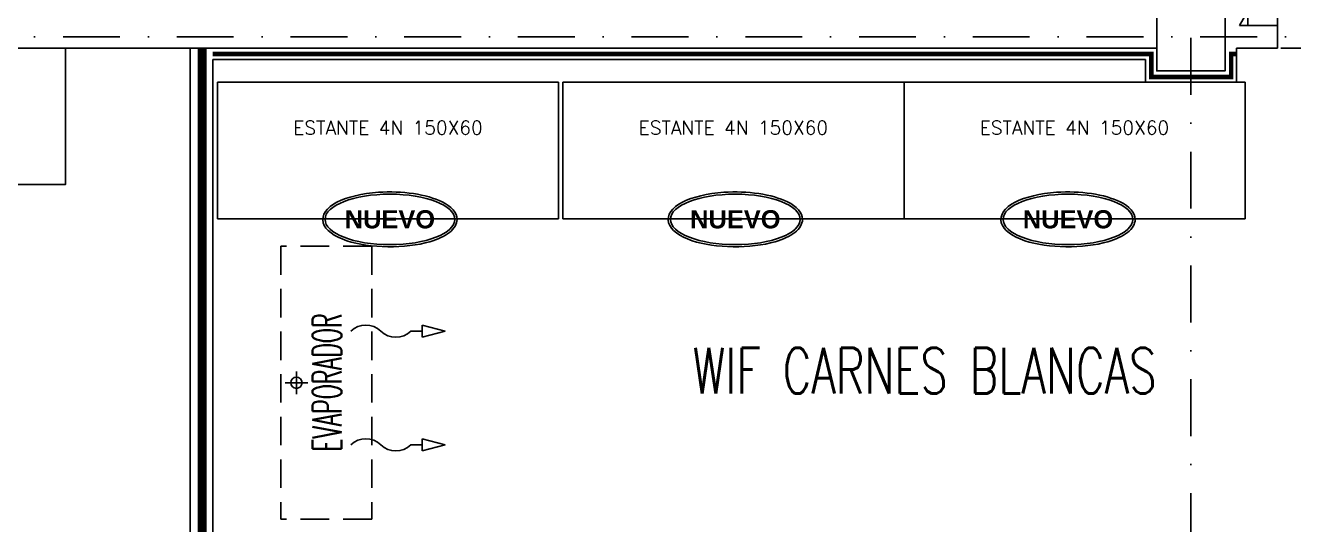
# Model space of a CAD drawing. Header units: millimetres. Extents: x 340 to 1003762, y 22 to 362022.
# Drawn here: x 615095 to 620672, y 288913 to 291107 of the extents above; entities that cross this region are included whole.
import ezdxf
from ezdxf.enums import TextEntityAlignment as Align

# ---------------------------------------------------------------- set-up
doc = ezdxf.new("R2010")
doc.units = ezdxf.units.MM
for name, pattern in [('LSBB_P_002 - PLANTA 1° NIVEL SALA DE VENTAS$0$000_ALTILLO PROPUESTA$0$HIDDEN', [0.375, 0.25, -0.125]), ('LSBB_P_002 - PLANTA 1° NIVEL SALA DE VENTAS$0$CONTINUOS', [0]), ('LSBB_P_002 - PLANTA 1° NIVEL SALA DE VENTAS$0$DASHDOT2', [0.5, 0.25, -0.125, 0, -0.125]), ('LSBB_P_002 - PLANTA 1° NIVEL SALA DE VENTAS$0$DASHED', [0.75, 0.5, -0.25]), ('LSBB_P_002 - PLANTA 1° NIVEL SALA DE VENTAS$0$HIDDEN', [0.375, 0.25, -0.125])]:
    doc.linetypes.add(name, pattern=pattern)
for name, color, linetype in [('A-DEMOLICION SV', 40, 'Continuous'), ('LSBB_P_002 - PLANTA 1° NIVEL SALA DE VENTAS$0$A-ACTIVOS NUEVOS', 20, 'Continuous'), ('LSBB_P_002 - PLANTA 1° NIVEL SALA DE VENTAS$0$A-DEMOLICIONES', 30, 'LSBB_P_002 - PLANTA 1° NIVEL SALA DE VENTAS$0$DASHED'), ('LSBB_P_002 - PLANTA 1° NIVEL SALA DE VENTAS$0$A-Equipamiento acero inox', 8, 'Continuous'), ('LSBB_P_002 - PLANTA 1° NIVEL SALA DE VENTAS$0$A-EVAPORADOR', 8, 'Continuous'), ('LSBB_P_002 - PLANTA 1° NIVEL SALA DE VENTAS$0$A-MOBILIARIO', 8, 'Continuous'), ('LSBB_P_002 - PLANTA 1° NIVEL SALA DE VENTAS$0$A-Muebles', 8, 'Continuous'), ('LSBB_P_002 - PLANTA 1° NIVEL SALA DE VENTAS$0$A-PANEL CAMARA NUEVO', 10, 'LSBB_P_002 - PLANTA 1° NIVEL SALA DE VENTAS$0$CONTINUOS'), ('LSBB_P_002 - PLANTA 1° NIVEL SALA DE VENTAS$0$A-PUERTAS NUEVAS', 10, 'Continuous'), ('LSBB_P_002 - PLANTA 1° NIVEL SALA DE VENTAS$0$A-SE CONSTRUYE RELLENO', 10, 'LSBB_P_002 - PLANTA 1° NIVEL SALA DE VENTAS$0$CONTINUOS'), ('LSBB_P_002 - PLANTA 1° NIVEL SALA DE VENTAS$0$A-Textos', 2, 'Continuous'), ('LSBB_P_002 - PLANTA 1° NIVEL SALA DE VENTAS$0$E-TABIQUE-CAMARA', 1, 'Continuous'), ('LSBB_P_002 - PLANTA 1° NIVEL SALA DE VENTAS$0$EJES', 8, 'LSBB_P_002 - PLANTA 1° NIVEL SALA DE VENTAS$0$DASHDOT2'), ('LSBB_P_002 - PLANTA 1° NIVEL SALA DE VENTAS$0$ESTRUCTURA', 5, 'Continuous')]:
    doc.layers.add(name, color=color, linetype=linetype)
doc.styles.add('LSBB_P_002 - PLANTA 1° NIVEL SALA DE VENTAS$0$ARIAL', font='')
doc.styles.add('LSBB_P_002 - PLANTA 1° NIVEL SALA DE VENTAS$0$ROMANS', font='romans')
doc.styles.add('LSBB_P_002 - PLANTA 1° NIVEL SALA DE VENTAS$0$ROMANS20', font='ROMANS8.SHX', dxfattribs={"width": 0.9, "height": 2})
doc.styles.get('LSBB_P_002 - PLANTA 1° NIVEL SALA DE VENTAS$0$ARIAL').set_extended_font_data('Arial', bold=True)

# ---------------------------------------------------------------- blocks, each defined once
blk = doc.blocks.new('LSBB_P_002 - PLANTA 1° NIVEL SALA DE VENTAS$0$A$C529333AF')
at = {"layer": 'LSBB_P_002 - PLANTA 1° NIVEL SALA DE VENTAS$0$A-ACTIVOS NUEVOS', "extrusion": (0, 0, -1)}
blk.add_ellipse((0, 0), major_axis=(0.2855, 0), ratio=0.388575, dxfattribs=at)
at = {"layer": 'LSBB_P_002 - PLANTA 1° NIVEL SALA DE VENTAS$0$A-ACTIVOS NUEVOS'}
blk.add_open_spline([(0.2955, 0), (0.2955, -0.021), (0.2828, -0.0409), (0.2407, -0.0737), (0.2108, -0.0875), (0.0693, -0.1291), (-0.0893, -0.1272), (-0.2453, -0.0748), (-0.2842, -0.048), (-0.3027, 0.019), (-0.2777, 0.0523), (-0.188, 0.0987), (-0.1218, 0.1143), (0.0524, 0.1263), (0.163, 0.1102), (0.2698, 0.0572), (0.2955, 0.0303), (0.2955, 0)], degree=3, knots=[0, 0, 0, 0, 0.461791, 0.461791, 0.923583, 0.923583, 2.283227, 2.283227, 3.034626, 3.034626, 3.786024, 3.786024, 4.537423, 4.537423, 5.618495, 5.618495, 6.283185, 6.283185, 6.283185, 6.283185], dxfattribs=at)
at = {"layer": 'LSBB_P_002 - PLANTA 1° NIVEL SALA DE VENTAS$0$A-ACTIVOS NUEVOS', "insert": (0, 0), "char_height": 0.08, "attachment_point": 5, "style": 'LSBB_P_002 - PLANTA 1° NIVEL SALA DE VENTAS$0$ARIAL'}
blk.add_mtext_dynamic_manual_height_columns('NUEVO', width=0.536552, gutter_width=0.7, heights=[0], dxfattribs=at)
blk = doc.blocks.new('LSBB_P_002 - PLANTA 1° NIVEL SALA DE VENTAS$0$1301_plate_1$0$PLANTA$0$A$C5A5E64FF')
at = {"color": 0}
for p, q in [((0, 0, 0), (0, 60, 0)), ((0, 60, 0), (150, 60, 0)), ((150, 60, 0), (150, 0, 0)), ((150, 0, 0), (150, 60, 0)), ((150, 0, 0), (0, 0, 0))]:
    blk.add_line(p, q, dxfattribs=at)
blk = doc.blocks.new('LSBB_P_002 - PLANTA 1° NIVEL SALA DE VENTAS$0$EVC5-302-22')
at = {"linetype": 'LSBB_P_002 - PLANTA 1° NIVEL SALA DE VENTAS$0$HIDDEN', "ltscale": 0.5}
for p, q in [((2.3, -0.1), (1.1, -0.1)), ((1.1, -0.5), (1.1, -0.1)), ((2.3, -0.5), (2.3, -0.1)), ((2.3, -0.5), (1.1, -0.5))]:
    blk.add_line(p, q, dxfattribs=at)
for p, q in [((1.7, -0.2188), (1.7, -0.1188)), ((1.75, -0.1688), (1.65, -0.1688)), ((1.7, -0.1688), (1.74, -0.1688)), ((1.4001, -0.7226), (1.4537, -0.7226)), ((1.4269, -0.8226), (1.4001, -0.7226)), ((1.4269, -0.7226), (1.4269, -0.6726)), ((1.4269, -0.8226), (1.4537, -0.7226)), ((1.9537, -0.7226), (1.9001, -0.7226)), ((1.9269, -0.8226), (1.9001, -0.7226)), ((1.9269, -0.7226), (1.9269, -0.6726)), ((1.9269, -0.8226), (1.9537, -0.7226))]:
    blk.add_line(p, q)
blk.add_circle((1.7, -0.1688), 0.025)
for centre, start, end in [((1.3584, -0.4738), 315.9581, 44.0419), ((1.8584, -0.4738), 315.9581, 44.0419), ((1.4954, -0.6063), 135.9581, 224.0419), ((1.9954, -0.6063), 135.9581, 224.0419)]:
    blk.add_arc(centre, 0.0953, start, end)
at = {"style": 'LSBB_P_002 - PLANTA 1° NIVEL SALA DE VENTAS$0$ROMANS20', "width": 0.55}
blk.add_text('EVAPORADOR', height=0.128, dxfattribs=at).set_placement((1.7009, -0.3034), align=Align.MIDDLE)
blk = doc.blocks.new('LSBB_P_002 - PLANTA 1° NIVEL SALA DE VENTAS$0$A$C51DB38BC')
at = {"ltscale": 10}
h = blk.add_hatch(color=256, dxfattribs=at)
h.paths.add_polyline_path([(0.5012, 0.623), (0.507, 0.6276), (0.5086, 0.6235)])
h.paths.add_polyline_path([(0.5616, 0.6673), (0.5592, 0.6602), (0.5556, 0.6628)])
for p, q in [((0.3011, 0.9458), (0.3577, 1.0023)), ((0.3577, 1.0023), (1.0507, 0.3094)), ((0.2908, 0.9323), (0.2908, 0.9323)), ((0.2909, 0.9318), (0.3579, 0.8648)), ((0.3042, 0.931), (0.2916, 0.9329)), ((0.3006, 0.9452), (0.2946, 0.9392)), ((0.2946, 0.9382), (0.2971, 0.9357)), ((0.3004, 0.9429), (0.2962, 0.9387)), ((0.2962, 0.9387), (0.2981, 0.9368)), ((0.2999, 0.9395), (0.2974, 0.9383)), ((0.2981, 0.9357), (0.2981, 0.9357)), ((0.2987, 0.9299), (0.3031, 0.9252)), ((0.3098, 0.9296), (0.2999, 0.9395)), ((0.3011, 0.9458), (0.9941, 0.2528)), ((0.3011, 0.9458), (0.9941, 0.2528)), ((0.3011, 0.9458), (0.9941, 0.2528)), ((0.3017, 0.9442), (0.3011, 0.9437)), ((0.3017, 0.9442), (0.3015, 0.944)), ((0.3017, 0.9452), (0.3017, 0.9452)), ((0.3031, 0.9252), (0.3607, 0.8676)), ((0.3048, 0.8841), (0.3144, 0.8938)), ((0.3059, 0.9279), (0.3059, 0.9279)), ((0.3084, 0.9244), (0.3059, 0.9269)), ((0.3059, 0.9269), (0.3629, 0.8698)), ((0.3089, 0.926), (0.307, 0.9279)), ((0.3086, 0.9271), (0.3098, 0.9296)), ((0.3131, 0.9302), (0.3089, 0.926)), ((0.3154, 0.9304), (0.3094, 0.9244)), ((0.3117, 0.8998), (0.3523, 0.8592)), ((0.3144, 0.9315), (0.3139, 0.9309)), ((0.3144, 0.8938), (0.3507, 0.8575)), ((0.3154, 0.9315), (0.3154, 0.9315)), ((0.3004, 0.8885), (0.3129, 0.876)), ((0.3129, 0.876), (0.341, 0.8479)), ((0.341, 0.8479), (0.37, 0.8769)), ((0.341, 0.8479), (0.3913, 0.7976)), ((0.37, 0.8769), (0.4203, 0.8266)), ((0.3872, 0.7996), (0.4392, 0.7279)), ((0.3913, 0.7976), (0.4203, 0.8266)), ((0.401, 0.8072), (0.4518, 0.7371)), ((0.4026, 0.8089), (0.9481, 0.2634)), ((0.9801, 0.2426), (0.4082, 0.8145)), ((0.9735, 0.2548), (0.411, 0.8173)), ((0.9752, 0.2576), (0.4133, 0.8195)), ((0.4534, 0.7383), (0.4375, 0.7268)), ((0.4375, 0.7268), (0.4924, 0.6511)), ((0.4534, 0.7383), (0.5082, 0.6626)), ((0.5082, 0.6626), (0.4924, 0.6511)), ((1.0507, 0.3094), (0.9941, 0.2528)), ((-0.0535, 0.205), (-0.0535, 0.2691)), ((-0.0535, 0.2691), (-0.0143, 0.2691)), ((-0.0143, 0.2691), (-0.0143, 0.248)), ((-0.0143, 0.248), (-0.0067, 0.248)), ((-0.0067, 0.248), (-0.0067, 0.205)), ((0.9787, 0.2671), (0.9727, 0.2611)), ((0.9727, 0.2601), (0.9752, 0.2576)), ((0.9782, 0.2503), (0.9735, 0.2548)), ((0.9785, 0.2648), (0.9743, 0.2606)), ((0.9743, 0.2606), (0.9762, 0.2586)), ((0.9754, 0.2603), (0.9779, 0.2615)), ((0.9762, 0.2576), (0.9762, 0.2576)), ((0.9779, 0.2615), (0.9878, 0.2516)), ((0.9798, 0.2661), (0.9792, 0.2655)), ((0.9793, 0.2559), (0.9813, 0.2433)), ((0.9798, 0.2671), (0.9798, 0.2671)), ((0.9806, 0.2425), (0.9806, 0.2425)), ((0.984, 0.2498), (0.984, 0.2498)), ((0.9865, 0.2463), (0.984, 0.2487)), ((1.0124, 0.2711), (0.9849, 0.2436)), ((0.9919, 0.2365), (0.9849, 0.2436)), ((0.987, 0.2479), (0.9851, 0.2498)), ((0.9878, 0.2516), (0.9866, 0.2491)), ((0.9913, 0.2521), (0.987, 0.2479)), ((0.9936, 0.2523), (0.9876, 0.2463)), ((1.0195, 0.2641), (0.9919, 0.2365)), ((0.9919, 0.2365), (1.0057, 0.2227)), ((0.9925, 0.2533), (0.992, 0.2528)), ((0.9925, 0.2533), (0.9923, 0.2532)), ((0.9936, 0.2533), (0.9936, 0.2533)), ((1, 0.2284), (1, 0.215)), ((1.0195, 0.2641), (1.0124, 0.2711)), ((1.0333, 0.2503), (1.0195, 0.2641)), ((1.039, 0.215), (1.039, 0.2345)), ((-0.078, 0.205), (-0.088, 0.14)), ((0.05, 0.205), (-0.078, 0.205)), ((0.05, 0.14), (0.05, 0.205)), ((0.95, 0.205), (1.078, 0.205)), ((0.95, 0.14), (0.95, 0.205)), ((1, 0.215), (1, 0.205)), ((1, 0.215), (1.039, 0.215)), ((1, 0.215), (1.039, 0.215)), ((1, 0.205), (1.039, 0.205)), ((1, 0.205), (1.039, 0.205)), ((1.039, 0.205), (1.039, 0.215)), ((1.078, 0.205), (1.117, 0.14)), ((0.05, 0.14), (-0.088, 0.14)), ((1.117, 0.14), (0.95, 0.14))]:
    blk.add_line(p, q)
for p, q in [((0.5012, 0.623), (0.507, 0.6276)), ((0.5012, 0.623), (0.5086, 0.6235)), ((0.5086, 0.6235), (0.507, 0.6276)), ((0.5616, 0.6673), (0.5556, 0.6628)), ((0.5592, 0.6602), (0.5556, 0.6628)), ((0.5616, 0.6673), (0.5592, 0.6602))]:
    blk.add_line(p, q, dxfattribs=at)
at = {"color": 8, "linetype": 'LSBB_P_002 - PLANTA 1° NIVEL SALA DE VENTAS$0$HIDDEN', "ltscale": 0.5, "elevation": 0}
blk.add_lwpolyline([(1.0931, 1.246), (1.0931, 0.266), (1.0131, 0.266), (1.0131, 1.246)], close=True, dxfattribs=at)
at = {"color": 8, "linetype": 'LSBB_P_002 - PLANTA 1° NIVEL SALA DE VENTAS$0$HIDDEN', "ltscale": 0.5}
blk.add_arc((1.0208, 0.2317), 1.0139, 90.4384, 175.5689, dxfattribs=at)
for centre, radius, start, end in [((0.2915, 0.9322), 0.00075, 80, 170.6608), ((0.2915, 0.9322), 0.00075, 170.6608, 260), ((0.2951, 0.9387), 0.00075, 135, 225), ((0.2976, 0.9362), 0.00075, 225, 315), ((0.2975, 0.938), 0.00025, 116.5651, 225), ((0.2976, 0.9362), 0.00075, 315, 45), ((0.3011, 0.9447), 0.00075, 45, 135), ((0.3011, 0.9447), 0.00075, 315, 45), ((0.3064, 0.9274), 0.00075, 135, 225), ((0.3064, 0.9274), 0.00075, 45, 135), ((0.3083, 0.9272), 0.00025, 225, 333.4349), ((0.3089, 0.9249), 0.00075, 225, 315), ((0.3149, 0.9309), 0.00075, 45, 135), ((0.3149, 0.9309), 0.00075, 315, 45), ((0.9732, 0.2606), 0.00075, 135, 225), ((0.9757, 0.2581), 0.00075, 225, 315), ((0.9757, 0.2581), 0.00075, 315, 45), ((0.9792, 0.2666), 0.00075, 45, 135), ((0.9792, 0.2666), 0.00075, 315, 45), ((0.9805, 0.2432), 0.00075, 190, 279.3392), ((0.9805, 0.2432), 0.00075, 279.3392, 10), ((0.9845, 0.2493), 0.00075, 135, 225), ((0.9845, 0.2493), 0.00075, 45, 135), ((0.987, 0.2468), 0.00075, 225, 315), ((0.993, 0.2528), 0.00075, 45, 135), ((0.993, 0.2528), 0.00075, 315, 45), ((1.0195, 0.2365), 0.0195, 225, 45), ((1.0195, 0.2345), 0.0195, 0, 2.9395), ((0.0476, 0.189), 0.0201, 276.9727, 0)]:
    blk.add_arc(centre, radius, start, end)
at = {"ltscale": 10}
blk.add_arc((0.4674, 0.7325), 0.1146, 290.711, 321.7284, dxfattribs=at)
for points in [[(0.3131, 0.9302), (0.3128, 0.9305), (0.3124, 0.9308), (0.3111, 0.9317), (0.3103, 0.9323), (0.3086, 0.9336), (0.3078, 0.9342), (0.3065, 0.9355), (0.3059, 0.9361), (0.3047, 0.9373), (0.3042, 0.9379), (0.3027, 0.9398), (0.3017, 0.9411), (0.3006, 0.9426), (0.3005, 0.9428), (0.3004, 0.9429)], [(0.9785, 0.2648), (0.9788, 0.2644), (0.9791, 0.2641), (0.98, 0.2628), (0.9806, 0.262), (0.9819, 0.2603), (0.9826, 0.2595), (0.9838, 0.2581), (0.9844, 0.2575), (0.9856, 0.2564), (0.9862, 0.2559), (0.9881, 0.2543), (0.9895, 0.2534), (0.9909, 0.2523), (0.9911, 0.2522), (0.9913, 0.2521)]]:
    blk.add_open_spline(points, degree=3, knots=[0.165357, 0.165357, 0.165357, 0.165357, 1.560415, 1.560415, 4.681244, 4.681244, 7.739395, 7.739395, 10.144269, 10.144269, 12.549143, 12.549143, 17.358892, 17.358892, 17.945413, 17.945413, 17.945413, 17.945413])
for points in [[(0.3139, 0.9309), (0.3068, 0.9366), (0.3011, 0.9437)], [(0.9792, 0.2655), (0.9849, 0.2585), (0.992, 0.2528)]]:
    blk.add_spline(points, degree=3)
blk = doc.blocks.new('LSBB_P_002 - PLANTA 1° NIVEL SALA DE VENTAS$0$DEMOL')
at = {"layer": 'LSBB_P_002 - PLANTA 1° NIVEL SALA DE VENTAS$0$A-DEMOLICIONES', "linetype": 'LSBB_P_002 - PLANTA 1° NIVEL SALA DE VENTAS$0$000_ALTILLO PROPUESTA$0$HIDDEN', "ltscale": 0.8}
for p in [(1043.6895, 305.4156), (1043.6895, 305.1156), (1046.1351, 305.1156)]:
    blk.add_line(p, (1043.6895, 305.1156), dxfattribs=at)
blk = doc.blocks.new('LSBB_P_002 - PLANTA 1° NIVEL SALA DE VENTAS$0$ESTANTE 4N 150X80')
for p, q in [((0, 0, 0), (0, 60, 0)), ((0, 60, 0), (150, 60, 0)), ((150, 60, 0), (150, 0, 0)), ((150, 0, 0), (150, 60, 0)), ((150, 0, 0), (0, 0, 0))]:
    blk.add_line(p, q)
at = {"layer": 'LSBB_P_002 - PLANTA 1° NIVEL SALA DE VENTAS$0$A-MOBILIARIO', "ltscale": 0.25, "insert": (74.95, 40.02), "char_height": 6, "width": 114.6377, "attachment_point": 5, "style": 'LSBB_P_002 - PLANTA 1° NIVEL SALA DE VENTAS$0$ROMANS'}
blk.add_mtext('\\A1;ESTANTE 4N 150X60', dxfattribs=at)
blk = doc.blocks.new('LSBB_P_002 - PLANTA 1° NIVEL SALA DE VENTAS', base_point=(223.5696, 14.2202))
at = {"layer": 'LSBB_P_002 - PLANTA 1° NIVEL SALA DE VENTAS$0$A-Equipamiento acero inox'}
blk.add_lwpolyline([(837.0895, 304.5156), (838.4895, 304.5156), (838.4895, 305.1156), (837.0895, 305.1156)], close=True, dxfattribs=at)
at = {"layer": 'LSBB_P_002 - PLANTA 1° NIVEL SALA DE VENTAS$0$A-PANEL CAMARA NUEVO'}
for points in [[(843.8196, 305.2156), (843.7702, 305.2156)], [(843.8196, 305.2156), (843.8196, 305.1156)], [(839.0387, 305.1156), (839.0387, 302.1373), (839.0387, 302.1373), (839.0387, 302.1373)], [(839.0387, 305.1156), (843.2395, 305.1156)], [(839.1387, 305.0656), (839.1387, 305.0656), (843.2395, 305.0656), (843.2395, 305.0656), (843.2395, 305.0156), (843.2395, 304.9656), (843.5895, 304.9656), (843.6395, 304.9656), (843.6395, 305.1156), (843.6395, 305.1156)], [(843.7702, 305.1156), (843.6395, 305.1156)], [(843.7702, 305.1156), (843.7702, 305.1156), (843.8196, 305.1156)], [(839.4362, 302.2373), (839.1387, 302.2373), (839.1387, 305.0656)]]:
    blk.add_lwpolyline(points, dxfattribs=at)
at = {"layer": 'LSBB_P_002 - PLANTA 1° NIVEL SALA DE VENTAS$0$A-SE CONSTRUYE RELLENO'}
for points, const_width in [([(839.0915, 305.1156), (839.0915, 302.1807)], 0.04), ([(839.1379, 305.0897), (843.2656, 305.0897), (843.2656, 304.989), (843.6165, 304.989), (843.6165, 305.0895), (843.6395, 305.0895)], 0.02)]:
    blk.add_lwpolyline(points, dxfattribs=dict(at, const_width=const_width))
at = {"layer": 'LSBB_P_002 - PLANTA 1° NIVEL SALA DE VENTAS$0$E-TABIQUE-CAMARA'}
for p in [(835.6895, 305.1156), (843.0364, 305.1156)]:
    blk.add_line(p, (843.2895, 305.1156), dxfattribs=at)
blk.add_lwpolyline([(843.6895, 305.1156), (843.6895, 305.1156), (843.6395, 305.1156)], dxfattribs=at)
at = {"layer": 'LSBB_P_002 - PLANTA 1° NIVEL SALA DE VENTAS$0$EJES'}
for p, q in [((843.4395, 330.1656), (843.4395, 242.5191)), ((879.7376, 305.1656), (769.0572, 305.1656))]:
    blk.add_line(p, q, dxfattribs=at)
at = {"layer": 'LSBB_P_002 - PLANTA 1° NIVEL SALA DE VENTAS$0$ESTRUCTURA'}
blk.add_lwpolyline([(843.5895, 305.3156), (843.5895, 305.0156), (843.2895, 305.0156), (843.2895, 305.3156)], close=True, dxfattribs=at)
at = {"layer": 'LSBB_P_002 - PLANTA 1° NIVEL SALA DE VENTAS$0$A-ACTIVOS NUEVOS'}
for p in [(839.9168, 304.3629), (841.4357, 304.3629), (842.8988, 304.3629)]:
    blk.add_blockref('LSBB_P_002 - PLANTA 1° NIVEL SALA DE VENTAS$0$A$C529333AF', p, dxfattribs=at)
at = {"layer": 'LSBB_P_002 - PLANTA 1° NIVEL SALA DE VENTAS$0$A-DEMOLICIONES'}
blk.add_blockref('LSBB_P_002 - PLANTA 1° NIVEL SALA DE VENTAS$0$DEMOL', (-200, 0), dxfattribs=at)
at = {"layer": 'LSBB_P_002 - PLANTA 1° NIVEL SALA DE VENTAS$0$A-Equipamiento acero inox', "xscale": 0.01, "yscale": 0.01, "zscale": 0.01}
for p in [(839.1588, 304.3656), (840.6777, 304.3656), (842.1777, 304.3657)]:
    blk.add_blockref('LSBB_P_002 - PLANTA 1° NIVEL SALA DE VENTAS$0$ESTANTE 4N 150X80', p, dxfattribs=at)
at = {"layer": 'LSBB_P_002 - PLANTA 1° NIVEL SALA DE VENTAS$0$A-EVAPORADOR', "rotation": 90}
blk.add_blockref('LSBB_P_002 - PLANTA 1° NIVEL SALA DE VENTAS$0$EVC5-302-22', (839.3367, 301.945), dxfattribs=at)
at = {"layer": 'LSBB_P_002 - PLANTA 1° NIVEL SALA DE VENTAS$0$A-Muebles', "lineweight": 0, "xscale": 0.00999999999999998, "yscale": 0.00999999999999998, "zscale": 0.00999999999999998, "rotation": 0.0007796708135232249}
for p in [(839.1588, 304.3656), (840.6777, 304.3656), (842.1777, 304.3656)]:
    blk.add_blockref('LSBB_P_002 - PLANTA 1° NIVEL SALA DE VENTAS$0$1301_plate_1$0$PLANTA$0$A$C5A5E64FF', p, dxfattribs=at)
at = {"layer": 'LSBB_P_002 - PLANTA 1° NIVEL SALA DE VENTAS$0$A-PUERTAS NUEVAS', "xscale": -1, "rotation": 359.9999659726683}
blk.add_blockref('LSBB_P_002 - PLANTA 1° NIVEL SALA DE VENTAS$0$A$C51DB38BC', (844.7696, 305.0756), dxfattribs=at)
at = {"layer": 'LSBB_P_002 - PLANTA 1° NIVEL SALA DE VENTAS$0$A-Textos', "insert": (842.268, 303.7982), "char_height": 0.2, "width": 3.652653, "attachment_point": 2, "style": 'LSBB_P_002 - PLANTA 1° NIVEL SALA DE VENTAS$0$ROMANS'}
blk.add_mtext('{\\W0.7;WIF CARNES BLANCAS}', dxfattribs=at)

msp = doc.modelspace()

# ---------------------------------------------------------------- block references
at = {"layer": 'A-DEMOLICION SV', "xscale": 1000, "yscale": 1000, "zscale": 1000}
msp.add_blockref('LSBB_P_002 - PLANTA 1° NIVEL SALA DE VENTAS', (350.9, 111.5), dxfattribs=at)

doc.saveas('drawing.dxf')
